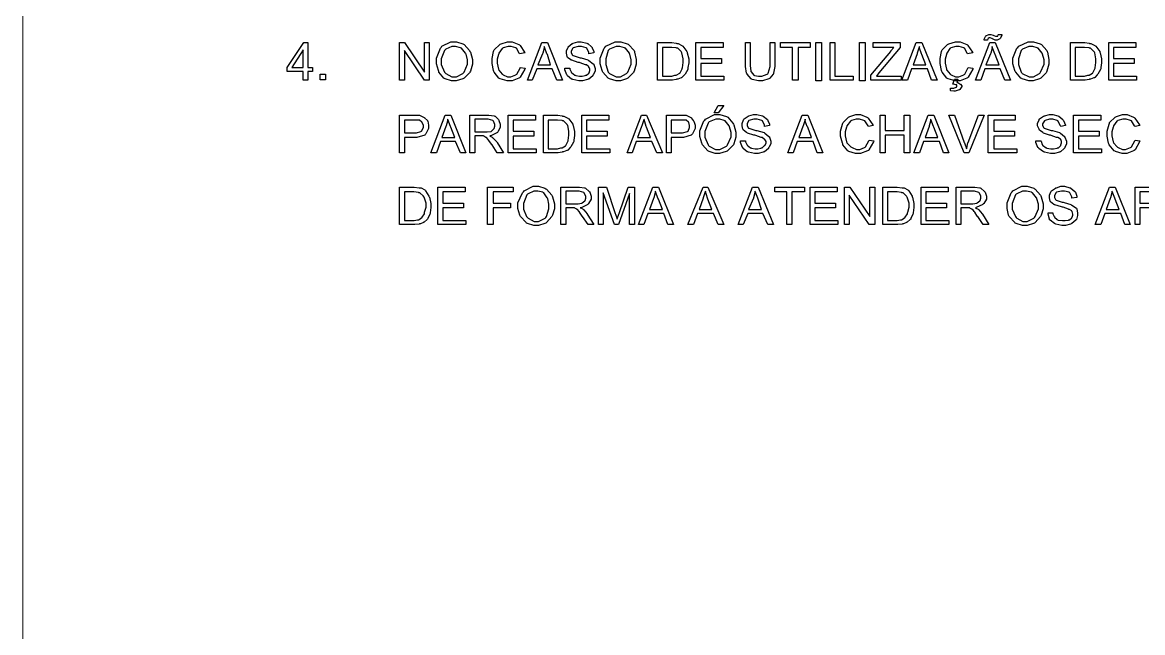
# Model space of a CAD drawing. Extents: x 0 to 210, y 0 to 297.
# Drawn here: x 0 to 59.5, y 64.2 to 96.6 of the extents above; entities that cross this region are included whole.
import ezdxf

# ---------------------------------------------------------------- set-up
doc = ezdxf.new("R2010")
doc.units = 0
doc.header["$MEASUREMENT"] = 0
doc.layers.add('C00-00-00-BLACK', color=7, linetype='Continuous')

msp = doc.modelspace()

# ---------------------------------------------------------------- linework, layer by layer
at = {"layer": 'C00-00-00-BLACK', "const_width": 0.0423}
msp.add_lwpolyline([(0.0427, -0.3886), (210.36, -0.3886), (210.36, 296.883), (0.0427, 296.883), (0.0427, -0.3886)], close=True, dxfattribs=at)
at = {"layer": 'C00-00-00-BLACK'}
for points in [[(51.1044, 95.6649), (51.1044, 95.7185), (51.1803, 95.8674), (51.1912, 95.8769), (51.2011, 95.8991), (51.3524, 95.9612), (51.4036, 95.9612), (51.4558, 95.9612), (51.5923, 95.9309), (51.6146, 95.9196), (51.6241, 95.91), (51.7123, 95.8769), (51.7426, 95.8769), (51.7631, 95.8769), (51.81, 95.8769), (51.8266, 95.8769), (51.8266, 95.8769), (51.8583, 95.9513), (51.8693, 95.9612), (52.039, 95.9612), (52.039, 95.9086), (51.9631, 95.7612), (51.9536, 95.7502), (51.9423, 95.7407), (51.7924, 95.6649), (51.7426, 95.6649), (51.689, 95.6649), (51.5511, 95.7407), (51.5303, 95.7502), (51.5193, 95.7612), (51.4325, 95.7929), (51.4036, 95.7929), (51.3814, 95.7929), (51.3278, 95.7612), (51.3182, 95.7502), (51.3182, 95.7502), (51.277, 95.6867), (51.277, 95.6649), (51.1044, 95.6649)], [(14.9283, 93.5468), (14.9283, 94.011), (14.0808, 94.011), (14.0808, 94.2234), (14.9696, 95.5379), (15.1846, 95.5379), (15.1846, 94.2234), (15.4382, 94.2234), (15.4382, 94.011), (15.1846, 94.011), (15.1846, 93.5468), (14.9283, 93.5468)], [(20.0601, 93.5468), (20.0601, 95.5379), (20.3178, 95.5379), (21.3761, 93.9698), (21.3761, 95.5379), (21.6297, 95.5379), (21.6297, 93.5468), (21.3761, 93.5468), (20.3178, 95.1149), (20.3178, 93.5468), (20.0601, 93.5468)], [(22.01, 94.5197), (22.01, 94.7113), (22.2222, 95.2419), (22.265, 95.2846), (22.3077, 95.3382), (22.7845, 95.5809), (22.9443, 95.5809), (23.0711, 95.5809), (23.4211, 95.4761), (23.4528, 95.4539), (23.4942, 95.4334), (23.7725, 95.1135), (23.7946, 95.0694), (23.8153, 95.0281), (23.9214, 94.6478), (23.9214, 94.5197), (23.9214, 94.3832), (23.8153, 94.0125), (23.7946, 93.9698), (23.7725, 93.938), (23.4845, 93.653), (23.4528, 93.6308), (23.4101, 93.6103), (23.0601, 93.5041), (22.9443, 93.5041), (22.8176, 93.5041), (22.4786, 93.6103), (22.4372, 93.6308), (22.4041, 93.653), (22.1478, 93.9698), (22.1382, 94.011), (22.1161, 94.0537), (22.01, 94.404), (22.01, 94.5197)], [(22.265, 94.5197), (22.265, 94.3723), (22.4469, 93.9698), (22.4786, 93.9271), (22.5103, 93.8953), (22.8355, 93.7147), (22.9443, 93.7147), (23.0711, 93.7147), (23.4211, 93.8953), (23.4528, 93.9271), (23.4845, 93.9698), (23.6637, 94.3832), (23.6637, 94.5197), (23.6637, 94.6256), (23.5893, 94.9219), (23.5796, 94.9427), (23.5575, 94.9745), (23.3467, 95.232), (23.3261, 95.2419), (23.2944, 95.2638), (23.0312, 95.3273), (22.9443, 95.3273), (22.8272, 95.3273), (22.5103, 95.1879), (22.4786, 95.1548), (22.4469, 95.1234), (22.265, 94.6711), (22.265, 94.5197)], [(26.4638, 94.2234), (26.7202, 94.1807), (26.7091, 94.1282), (26.4625, 93.7052), (26.4211, 93.6734), (26.3894, 93.6417), (26.0312, 93.5041), (25.9126, 93.5041), (25.7748, 93.5041), (25.4041, 93.6103), (25.3628, 93.6308), (25.3311, 93.653), (25.0844, 93.9698), (25.0638, 94.011), (25.0417, 94.0537), (24.9797, 94.4354), (24.9797, 94.5624), (24.9797, 94.7), (25.0527, 95.0708), (25.0638, 95.1121), (25.0844, 95.1452), (25.3738, 95.4334), (25.4055, 95.4539), (25.4468, 95.4761), (25.7955, 95.5809), (25.9126, 95.5809), (26.0394, 95.5809), (26.3894, 95.443), (26.4211, 95.4112), (26.4528, 95.3904), (26.6981, 95.0281), (26.7202, 94.9854), (26.4211, 94.9427), (26.4101, 94.9745), (26.2723, 95.232), (26.2516, 95.2419), (26.2296, 95.2638), (25.9912, 95.3273), (25.9126, 95.3273), (25.8175, 95.3273), (25.553, 95.2638), (25.5323, 95.2419), (25.5006, 95.2211), (25.3297, 94.9745), (25.3201, 94.9427), (25.3091, 94.911), (25.236, 94.6506), (25.236, 94.5624), (25.236, 94.4467), (25.3091, 94.1282), (25.3201, 94.0964), (25.3297, 94.065), (25.5102, 93.8541), (25.5323, 93.8431), (25.564, 93.8223), (25.7941, 93.7147), (25.8713, 93.7147), (25.9664, 93.7147), (26.2296, 93.8223), (26.2516, 93.8431), (26.2833, 93.865), (26.4528, 94.1821), (26.4638, 94.2234)], [(26.847, 93.5468), (27.609, 95.5379), (27.9053, 95.5379), (28.7128, 93.5468), (28.4165, 93.5468), (28.1616, 94.1395), (27.3554, 94.1395), (27.1019, 93.5468), (26.847, 93.5468)], [(27.3982, 94.3501), (28.0775, 94.3501), (27.9053, 94.9015), (27.8832, 94.9441), (27.7454, 95.2955), (27.7358, 95.3273), (27.7358, 95.232), (27.6614, 94.9745), (27.6517, 94.9427), (27.3982, 94.3501)], [(28.8396, 94.1807), (29.0932, 94.1807), (29.0932, 94.1282), (29.1676, 93.9807), (29.1786, 93.9698), (29.1882, 93.9493), (29.3577, 93.8114), (29.3894, 93.8004), (29.4101, 93.7906), (29.6182, 93.7577), (29.6885, 93.7577), (29.7518, 93.7577), (29.9213, 93.7906), (29.9434, 93.8004), (29.9847, 93.8004), (30.1019, 93.9063), (30.1129, 93.9271), (30.1225, 93.938), (30.1542, 94.058), (30.1542, 94.0964), (30.1542, 94.1282), (30.1225, 94.2139), (30.1129, 94.2234), (30.1019, 94.2453), (29.982, 94.3501), (29.9434, 94.3501), (29.9324, 94.361), (29.6458, 94.4672), (29.6044, 94.4771), (29.5506, 94.488), (29.1992, 94.5956), (29.1786, 94.6051), (29.1565, 94.6161), (28.976, 94.7526), (28.9664, 94.773), (28.9553, 94.7953), (28.9236, 94.9702), (28.9236, 95.0281), (28.9236, 95.093), (28.987, 95.2638), (29.0091, 95.2846), (29.0187, 95.3163), (29.231, 95.4871), (29.2626, 95.4966), (29.2833, 95.5075), (29.5231, 95.5809), (29.6044, 95.5809), (29.7091, 95.5809), (29.9957, 95.5075), (30.0275, 95.4966), (30.0481, 95.4871), (30.2589, 95.3064), (30.281, 95.2846), (30.2907, 95.2638), (30.3664, 95.0556), (30.3664, 94.9854), (30.1129, 94.9427), (30.1129, 95.0186), (30.0054, 95.232), (29.9847, 95.2419), (29.9627, 95.2638), (29.7257, 95.3273), (29.6471, 95.3273), (29.5506, 95.3273), (29.2833, 95.2638), (29.2626, 95.2419), (29.2516, 95.232), (29.1786, 95.0793), (29.1786, 95.0281), (29.1786, 94.9868), (29.2406, 94.8697), (29.2626, 94.8588), (29.2723, 94.8489), (29.5934, 94.7431), (29.6471, 94.7318), (29.6995, 94.7222), (30.0591, 94.6161), (30.0702, 94.6051), (30.1019, 94.5843), (30.3444, 94.415), (30.3664, 94.3928), (30.3761, 94.3723), (30.4505, 94.1656), (30.4505, 94.0964), (30.4505, 94.0234), (30.3444, 93.8223), (30.3237, 93.8004), (30.3127, 93.7796), (30.1019, 93.599), (30.0702, 93.5881), (30.0385, 93.5785), (29.7753, 93.5041), (29.6885, 93.5041), (29.5713, 93.5041), (29.2516, 93.5785), (29.2199, 93.5881), (29.1882, 93.599), (28.976, 93.7796), (28.9664, 93.8004), (28.9443, 93.8318), (28.8396, 94.0939), (28.8396, 94.1807)], [(30.7055, 94.5197), (30.7055, 94.7113), (30.9177, 95.2419), (30.9618, 95.2846), (31.0141, 95.3382), (31.5143, 95.5809), (31.6811, 95.5809), (31.8079, 95.5809), (32.1469, 95.4761), (32.1896, 95.4539), (32.2213, 95.4334), (32.5079, 95.1135), (32.53, 95.0694), (32.5396, 95.0281), (32.6154, 94.6478), (32.6154, 94.5197), (32.6154, 94.3832), (32.5093, 94.0125), (32.4886, 93.9698), (32.4666, 93.938), (32.1882, 93.653), (32.1469, 93.6308), (32.1152, 93.6103), (31.7886, 93.5041), (31.6811, 93.5041), (31.5529, 93.5041), (31.2043, 93.6103), (31.1726, 93.6308), (31.1299, 93.653), (30.8529, 93.9698), (30.8322, 94.011), (30.8102, 94.0537), (30.7055, 94.404), (30.7055, 94.5197)], [(31.0045, 94.5197), (31.0045, 94.3723), (31.1409, 93.9698), (31.1726, 93.9271), (31.2043, 93.8953), (31.5612, 93.7147), (31.6811, 93.7147), (31.7968, 93.7147), (32.1152, 93.8953), (32.1469, 93.9271), (32.1786, 93.9698), (32.3591, 94.3832), (32.3591, 94.5197), (32.3591, 94.6256), (32.2833, 94.9219), (32.2737, 94.9427), (32.2626, 94.9745), (32.0518, 95.232), (32.0201, 95.2419), (31.998, 95.2638), (31.7596, 95.3273), (31.6811, 95.3273), (31.5529, 95.3273), (31.214, 95.1879), (31.1726, 95.1548), (31.1409, 95.1234), (31.0045, 94.6711), (31.0045, 94.5197)], [(33.7578, 93.5468), (33.7578, 95.5379), (34.4386, 95.5379), (34.5226, 95.5379), (34.7541, 95.5075), (34.7762, 95.4966), (34.8506, 95.4966), (35.0518, 95.3904), (35.0738, 95.3685), (35.1055, 95.3477), (35.3191, 95.0599), (35.33, 95.0281), (35.3399, 94.9964), (35.4143, 94.6711), (35.4143, 94.5624), (35.4143, 94.4577), (35.3716, 94.2192), (35.3716, 94.1395), (35.3603, 94.1077), (35.2213, 93.865), (35.2006, 93.8431), (35.1896, 93.8223), (35.0518, 93.6847), (35.0311, 93.6734), (35.0091, 93.6639), (34.8341, 93.5881), (34.7762, 93.5881), (34.7541, 93.5785), (34.5474, 93.5468), (34.4799, 93.5468), (33.7578, 93.5468)], [(34.0155, 93.7577), (34.4386, 93.7577), (34.5116, 93.7577), (34.6783, 93.8004), (34.7348, 93.8004), (34.7555, 93.8114), (34.9346, 93.9176), (34.9457, 93.9271), (34.9553, 93.938), (35.0628, 94.149), (35.0738, 94.1807), (35.0835, 94.2026), (35.1152, 94.4728), (35.1152, 94.5624), (35.1152, 94.6796), (35.0518, 94.9964), (35.0311, 95.0281), (35.0091, 95.0599), (34.8341, 95.2419), (34.7762, 95.2419), (34.7541, 95.2528), (34.5171, 95.2846), (34.4386, 95.2846), (34.0155, 95.2846), (34.0155, 93.7577)], [(35.796, 93.5468), (35.796, 95.5379), (37.2375, 95.5379), (37.2375, 95.2846), (36.0497, 95.2846), (36.0497, 94.6891), (37.1531, 94.6891), (37.1531, 94.4354), (36.0497, 94.4354), (36.0497, 93.7577), (37.2801, 93.7577), (37.2801, 93.5468), (35.796, 93.5468)], [(39.7397, 95.5379), (39.9948, 95.5379), (39.9948, 94.3956), (39.9948, 94.2689), (39.9189, 93.9161), (39.9094, 93.8844), (39.8985, 93.8636), (39.7192, 93.6417), (39.6984, 93.6308), (39.6656, 93.6103), (39.339, 93.5041), (39.2299, 93.5041), (39.1128, 93.5041), (38.7847, 93.5785), (38.7643, 93.5881), (38.7325, 93.6103), (38.5202, 93.8526), (38.5106, 93.8844), (38.4888, 93.9161), (38.4253, 94.2756), (38.4253, 94.3956), (38.4253, 95.5379), (38.6789, 95.5379), (38.6789, 94.3956), (38.6789, 94.3007), (38.7103, 94.0333), (38.7216, 94.011), (38.7311, 93.9906), (38.8691, 93.8114), (38.8909, 93.8004), (38.9117, 93.7906), (39.1185, 93.7577), (39.1873, 93.7577), (39.292, 93.7577), (39.5884, 93.8636), (39.6102, 93.8844), (39.6325, 93.9063), (39.7397, 94.2742), (39.7397, 94.3956), (39.7397, 95.5379)], [(40.9265, 93.5468), (40.9265, 95.2846), (40.2911, 95.2846), (40.2911, 95.5379), (41.8592, 95.5379), (41.8592, 95.2846), (41.2228, 95.2846), (41.2228, 93.5468), (40.9265, 93.5468)], [(42.164, 95.5463), (42.46, 95.5463), (42.46, 93.5136), (42.164, 93.5136), (42.164, 95.5463)], [(42.9204, 93.5468), (42.9204, 95.5379), (43.1754, 95.5379), (43.1754, 93.7577), (44.1508, 93.7577), (44.1508, 93.5468), (42.9204, 93.5468)], [(44.4927, 95.5463), (44.789, 95.5463), (44.789, 93.5136), (44.4927, 93.5136), (44.4927, 95.5463)], [(45.0825, 93.5468), (45.0825, 93.8004), (46.1437, 95.0694), (46.1532, 95.0916), (46.3021, 95.2747), (46.313, 95.2846), (45.2092, 95.2846), (45.2092, 95.5379), (46.6506, 95.5379), (46.6506, 95.2846), (45.5083, 93.9271), (45.3817, 93.7577), (46.6933, 93.7577), (46.6933, 93.5468), (45.0825, 93.5468)], [(46.736, 93.5468), (47.5008, 95.5379), (47.7972, 95.5379), (48.6033, 93.5468), (48.3044, 93.5468), (48.0935, 94.1395), (47.2461, 94.1395), (47.0323, 93.5468), (46.736, 93.5468)], [(47.3315, 94.3501), (48.0081, 94.3501), (47.7972, 94.9029), (47.7753, 94.9456), (47.6705, 95.232), (47.6705, 95.3273), (47.6596, 95.2955), (47.552, 94.9773), (47.5425, 94.9456), (47.3315, 94.3501)], [(50.2571, 94.2234), (50.5121, 94.1807), (50.5008, 94.1282), (50.2571, 93.7052), (50.2158, 93.6734), (50.184, 93.6417), (49.8256, 93.5041), (49.7071, 93.5041), (49.5681, 93.5041), (49.1959, 93.6103), (49.1546, 93.6308), (49.1229, 93.653), (48.8791, 93.9698), (48.8583, 94.011), (48.8364, 94.0537), (48.7729, 94.4354), (48.7729, 94.5624), (48.7729, 94.7), (48.8474, 95.0708), (48.8583, 95.1121), (48.8791, 95.1452), (49.1642, 95.4334), (49.1959, 95.4539), (49.2372, 95.4761), (49.5886, 95.5809), (49.7071, 95.5809), (49.8341, 95.5809), (50.184, 95.443), (50.2158, 95.4112), (50.2476, 95.3904), (50.4899, 95.0281), (50.5121, 94.9854), (50.2158, 94.9427), (50.2049, 94.9745), (50.0669, 95.232), (50.0461, 95.2419), (50.0242, 95.2638), (49.7858, 95.3273), (49.7071, 95.3273), (49.6108, 95.3273), (49.3448, 95.2638), (49.324, 95.2419), (49.2912, 95.2211), (49.1215, 94.9745), (49.112, 94.9427), (49.101, 94.911), (49.028, 94.6506), (49.028, 94.5624), (49.028, 94.4467), (49.101, 94.1282), (49.112, 94.0964), (49.1215, 94.065), (49.3021, 93.8541), (49.324, 93.8431), (49.3557, 93.8223), (49.5847, 93.7147), (49.6616, 93.7147), (49.7568, 93.7147), (50.0242, 93.8223), (50.0461, 93.8431), (50.0779, 93.865), (50.2461, 94.1821), (50.2571, 94.2234)], [(50.6388, 93.5468), (51.4036, 95.5379), (51.6999, 95.5379), (52.5032, 93.5468), (52.2069, 93.5468), (51.9536, 94.1395), (51.1485, 94.1395), (50.9351, 93.5468), (50.6388, 93.5468)], [(51.1912, 94.3501), (51.9105, 94.3501), (51.6999, 94.9015), (51.6777, 94.9441), (51.5401, 95.2955), (51.5303, 95.3273), (51.5303, 95.232), (51.4544, 94.9745), (51.4449, 94.9427), (51.1912, 94.3501)], [(52.6341, 94.5197), (52.6341, 94.7113), (52.8465, 95.2419), (52.8906, 95.2846), (52.9428, 95.3382), (53.443, 95.5809), (53.6099, 95.5809), (53.7365, 95.5809), (54.0755, 95.4761), (54.1182, 95.4539), (54.15, 95.4334), (54.4368, 95.1135), (54.4587, 95.0694), (54.4682, 95.0281), (54.544, 94.6478), (54.544, 94.5197), (54.544, 94.3832), (54.4382, 94.0125), (54.4174, 93.9698), (54.3952, 93.938), (54.1168, 93.653), (54.0755, 93.6308), (54.0438, 93.6103), (53.7175, 93.5041), (53.6099, 93.5041), (53.4818, 93.5041), (53.1329, 93.6103), (53.1012, 93.6308), (53.0585, 93.653), (52.7816, 93.9698), (52.7611, 94.011), (52.7389, 94.0537), (52.6341, 94.404), (52.6341, 94.5197)], [(52.9332, 94.5197), (52.9332, 94.3723), (53.0698, 93.9698), (53.1012, 93.9271), (53.1329, 93.8953), (53.4899, 93.7147), (53.6099, 93.7147), (53.7256, 93.7147), (54.0438, 93.8953), (54.0755, 93.9271), (54.1073, 93.9698), (54.2879, 94.3832), (54.2879, 94.5197), (54.2879, 94.6256), (54.2121, 94.9219), (54.2025, 94.9427), (54.1913, 94.9745), (53.9806, 95.232), (53.9489, 95.2419), (53.9267, 95.2638), (53.6885, 95.3273), (53.6099, 95.3273), (53.4818, 95.3273), (53.1428, 95.1879), (53.1012, 95.1548), (53.0698, 95.1234), (52.9332, 94.6711), (52.9332, 94.5197)], [(55.6867, 93.5468), (55.6867, 95.5379), (56.3672, 95.5379), (56.4515, 95.5379), (56.6829, 95.5075), (56.7048, 95.4966), (56.7778, 95.4966), (56.9793, 95.3904), (57.0011, 95.3685), (57.0329, 95.3477), (57.2477, 95.0599), (57.259, 95.0281), (57.2685, 94.9964), (57.343, 94.6711), (57.343, 94.5624), (57.343, 94.4577), (57.3003, 94.2192), (57.3003, 94.1395), (57.2893, 94.1077), (57.15, 93.865), (57.1292, 93.8431), (57.1183, 93.8223), (56.9807, 93.6847), (56.9599, 93.6734), (56.9376, 93.6639), (56.7626, 93.5881), (56.7048, 93.5881), (56.6829, 93.5785), (56.4762, 93.5468), (56.4085, 93.5468), (55.6867, 93.5468)], [(55.9428, 93.7577), (56.3672, 93.7577), (56.4402, 93.7577), (56.6071, 93.8004), (56.6635, 93.8004), (56.6843, 93.8114), (56.8635, 93.9176), (56.8745, 93.9271), (56.884, 93.938), (56.9902, 94.149), (57.0011, 94.1807), (57.0107, 94.2026), (57.0438, 94.4728), (57.0438, 94.5624), (57.0438, 94.6796), (56.9807, 94.9964), (56.9599, 95.0281), (56.9376, 95.0599), (56.7626, 95.2419), (56.7048, 95.2419), (56.6829, 95.2528), (56.4459, 95.2846), (56.3672, 95.2846), (55.9428, 95.2846), (55.9428, 93.7577)], [(57.7219, 93.5468), (57.7219, 95.5379), (59.1633, 95.5379), (59.1633, 95.2846), (57.9755, 95.2846), (57.9755, 94.6891), (59.0793, 94.6891), (59.0793, 94.4354), (57.9755, 94.4354), (57.9755, 93.7577), (59.206, 93.7577), (59.206, 93.5468), (57.7219, 93.5468)], [(14.9283, 94.2234), (14.9283, 95.1548), (14.3357, 94.2234), (14.9283, 94.2234)], [(15.8323, 93.8526), (16.1286, 93.8526), (16.1286, 93.5563), (15.8323, 93.5563), (15.8323, 93.8526)], [(49.451, 93.3344), (49.5349, 93.5881), (49.7071, 93.5881), (49.6616, 93.4187), (49.7046, 93.4187), (49.8228, 93.3457), (49.8341, 93.3344), (49.8436, 93.3249), (49.9195, 93.2381), (49.9195, 93.2078), (49.9195, 93.2078), (49.8119, 93.0465), (49.7914, 93.0356), (49.7801, 93.0257), (49.5653, 92.9513), (49.4937, 92.9513), (49.4937, 92.9513), (49.3339, 92.9831), (49.324, 92.9929), (49.324, 93.1196), (49.3557, 93.1196), (49.451, 93.1196), (49.451, 93.1196), (49.4923, 93.1196), (49.6203, 93.1651), (49.6203, 93.1651), (49.6302, 93.176), (49.6616, 93.2311), (49.6616, 93.249), (49.6616, 93.249), (49.6616, 93.2822), (49.6616, 93.2917), (49.6616, 93.2917), (49.6203, 93.2917), (49.6203, 93.2917), (49.6094, 93.3027), (49.4894, 93.3344), (49.451, 93.3344)], [(20.0601, 89.6881), (20.0601, 91.6809), (20.8221, 91.6809), (20.8966, 91.6809), (21.0647, 91.6809), (21.1212, 91.6809), (21.1419, 91.6711), (21.3541, 91.5652), (21.3761, 91.554), (21.3858, 91.5444), (21.5346, 91.4065), (21.5456, 91.3846), (21.5553, 91.3638), (21.587, 91.156), (21.587, 91.0855), (21.587, 90.9807), (21.4492, 90.6942), (21.4175, 90.6625), (21.3954, 90.6307), (20.9655, 90.4931), (20.8221, 90.4931), (20.315, 90.4931), (20.315, 89.6881), (20.0601, 89.6881)], [(21.7138, 89.6881), (22.4786, 91.6809), (22.7748, 91.6809), (23.5796, 89.6881), (23.2833, 89.6881), (23.0298, 90.2808), (22.2222, 90.2808), (22.01, 89.6881), (21.7138, 89.6881)], [(23.7946, 89.6881), (23.7946, 91.6809), (24.6862, 91.6809), (24.7909, 91.6809), (25.0872, 91.6492), (25.1092, 91.6383), (25.1299, 91.6284), (25.3091, 91.4495), (25.3201, 91.4273), (25.3297, 91.4065), (25.4055, 91.2001), (25.4055, 91.131), (25.4055, 91.047), (25.2994, 90.8142), (25.2788, 90.7919), (25.2567, 90.7602), (24.8956, 90.5909), (24.8543, 90.5799), (24.864, 90.5701), (24.9825, 90.515), (24.9825, 90.4956), (25.0031, 90.4752), (25.214, 90.2614), (25.236, 90.2395), (25.575, 89.6881), (25.236, 89.6881), (24.9825, 90.1114), (24.9604, 90.1333), (24.7799, 90.3594), (24.7702, 90.369), (24.7592, 90.3912), (24.6724, 90.4956), (24.6435, 90.4956), (24.6324, 90.5069), (24.5263, 90.5701), (24.5167, 90.5799), (24.4836, 90.5799), (24.4106, 90.5799), (24.3871, 90.5799), (24.0482, 90.5799), (24.0482, 89.6881), (23.7946, 89.6881)], [(25.8286, 89.6881), (25.8286, 91.6809), (27.27, 91.6809), (27.27, 91.4273), (26.0821, 91.4273), (26.0821, 90.8322), (27.1859, 90.8322), (27.1859, 90.5771), (26.0821, 90.5771), (26.0821, 89.9005), (27.3127, 89.9005), (27.3127, 89.6881), (25.8286, 89.6881)], [(27.6944, 89.6881), (27.6944, 91.6809), (28.3738, 91.6809), (28.4579, 91.6809), (28.6907, 91.6492), (28.7128, 91.6383), (28.7859, 91.6383), (28.987, 91.5335), (29.0091, 91.5113), (29.0408, 91.4908), (29.2516, 91.204), (29.2626, 91.1722), (29.2723, 91.1408), (29.3481, 90.8142), (29.3481, 90.7038), (29.3481, 90.599), (29.3054, 90.3609), (29.3054, 90.2808), (29.2943, 90.249), (29.1565, 90.0067), (29.1358, 89.9844), (29.1248, 89.964), (28.987, 89.826), (28.9664, 89.8151), (28.9443, 89.8052), (28.7707, 89.7308), (28.7128, 89.7308), (28.6907, 89.7213), (28.4841, 89.6881), (28.4165, 89.6881), (27.6944, 89.6881)], [(29.7312, 89.6881), (29.7312, 91.6809), (31.1726, 91.6809), (31.1726, 91.4273), (29.9847, 91.4273), (29.9847, 90.8322), (31.0885, 90.8322), (31.0885, 90.5771), (29.9847, 90.5771), (29.9847, 89.9005), (31.2153, 89.9005), (31.2153, 89.6881), (29.7312, 89.6881)], [(32.1469, 89.6881), (32.9117, 91.6809), (33.1652, 91.6809), (34.0155, 89.6881), (33.7165, 89.6881), (33.4615, 90.2808), (32.6154, 90.2808), (32.4032, 89.6881), (32.1469, 89.6881)], [(34.2263, 89.6881), (34.2263, 91.6809), (34.9884, 91.6809), (35.0628, 91.6809), (35.2309, 91.6809), (35.2873, 91.6809), (35.3081, 91.6711), (35.5191, 91.5652), (35.541, 91.554), (35.5505, 91.5444), (35.6581, 91.4065), (35.669, 91.3846), (35.6789, 91.3638), (35.7533, 91.156), (35.7533, 91.0855), (35.7533, 90.9807), (35.6154, 90.6942), (35.5836, 90.6625), (35.5519, 90.6307), (35.1289, 90.4931), (34.9884, 90.4931), (34.4799, 90.4931), (34.4799, 89.6881), (34.2263, 89.6881)], [(36.0066, 90.6625), (36.0066, 90.854), (36.219, 91.386), (36.2617, 91.4273), (36.3029, 91.4809), (36.7813, 91.7236), (36.9411, 91.7236), (37.0678, 91.7236), (37.4177, 91.6174), (37.4495, 91.5956), (37.4908, 91.5748), (37.7652, 91.258), (37.7871, 91.2153), (37.8079, 91.1722), (37.9155, 90.7905), (37.9155, 90.6625), (37.9155, 90.5245), (37.8079, 90.1541), (37.7871, 90.1114), (37.7652, 90.0797), (37.4812, 89.7957), (37.4495, 89.7738), (37.4068, 89.753), (37.0568, 89.6454), (36.9411, 89.6454), (36.824, 89.6454), (36.5044, 89.753), (36.4726, 89.7738), (36.4299, 89.7957), (36.1431, 90.1129), (36.1336, 90.1541), (36.1114, 90.1968), (36.0066, 90.5468), (36.0066, 90.6625)], [(36.7714, 91.8076), (36.9838, 92.1893), (37.2801, 92.1893), (36.9838, 91.8076), (36.7714, 91.8076)], [(38.1716, 90.3235), (38.4253, 90.3235), (38.4253, 90.2712), (38.4997, 90.1224), (38.5106, 90.1114), (38.5202, 90.0906), (38.6898, 89.9527), (38.7216, 89.9418), (38.7421, 89.9322), (38.9488, 89.9005), (39.0179, 89.9005), (39.0811, 89.9005), (39.2508, 89.9322), (39.2726, 89.9418), (39.3139, 89.9418), (39.43, 90.0493), (39.4409, 90.0698), (39.4504, 90.0811), (39.5263, 90.201), (39.5263, 90.2395), (39.5263, 90.2822), (39.4504, 90.387), (39.4409, 90.4074), (39.43, 90.4187), (39.3114, 90.4931), (39.2726, 90.4931), (39.2617, 90.5041), (38.9749, 90.6103), (38.9336, 90.6198), (38.88, 90.6307), (38.5314, 90.7369), (38.5106, 90.7464), (38.4888, 90.7577), (38.3191, 90.8953), (38.2986, 90.9161), (38.2873, 90.938), (38.2556, 91.1144), (38.2556, 91.1722), (38.2556, 91.2467), (38.3191, 91.4368), (38.3413, 91.4686), (38.3508, 91.4908), (38.5632, 91.6284), (38.5946, 91.6383), (38.6154, 91.6492), (38.8539, 91.7236), (38.9336, 91.7236), (39.0384, 91.7236), (39.3252, 91.6492), (39.3569, 91.6383), (39.3774, 91.6284), (39.5912, 91.4495), (39.6131, 91.4273), (39.6226, 91.4065), (39.6984, 91.1987), (39.6984, 91.1281), (39.4409, 91.0855), (39.4409, 91.1613), (39.3347, 91.3751), (39.3139, 91.3846), (39.292, 91.4065), (39.055, 91.4686), (38.9763, 91.4686), (38.88, 91.4686), (38.6154, 91.4065), (38.5946, 91.3846), (38.5837, 91.3751), (38.5106, 91.2234), (38.5106, 91.1722), (38.5106, 91.1296), (38.5727, 91.011), (38.5946, 91.0001), (38.6045, 90.9906), (38.9227, 90.8844), (38.9763, 90.8734), (39.0289, 90.8636), (39.4187, 90.7577), (39.4409, 90.7464), (39.4614, 90.726), (39.6766, 90.5577), (39.6984, 90.5358), (39.7083, 90.515), (39.7827, 90.3083), (39.7827, 90.2395), (39.7827, 90.1651), (39.6766, 89.964), (39.6558, 89.9418), (39.6448, 89.9213), (39.431, 89.7421), (39.3996, 89.7308), (39.3774, 89.7213), (39.1072, 89.6454), (39.0179, 89.6454), (38.9008, 89.6454), (38.5837, 89.7213), (38.5519, 89.7308), (38.5202, 89.7421), (38.3081, 89.9213), (38.2986, 89.9418), (38.2764, 89.9749), (38.1716, 90.2367), (38.1716, 90.3235)], [(40.6714, 89.6881), (41.4362, 91.6809), (41.7326, 91.6809), (42.5401, 89.6881), (42.2409, 89.6881), (42.0289, 90.2808), (41.1826, 90.2808), (40.9677, 89.6881), (40.6714, 89.6881)], [(44.9972, 90.3661), (45.2519, 90.3235), (45.23, 90.2712), (44.9873, 89.8469), (44.9559, 89.8151), (44.9132, 89.7834), (44.5311, 89.6454), (44.4045, 89.6454), (44.2764, 89.6454), (43.9265, 89.753), (43.8947, 89.7738), (43.863, 89.7957), (43.6079, 90.1129), (43.5984, 90.1541), (43.5762, 90.1968), (43.4717, 90.5771), (43.4717, 90.7038), (43.4717, 90.8431), (43.5762, 91.2153), (43.5984, 91.258), (43.6192, 91.2894), (43.8961, 91.5748), (43.9388, 91.5956), (43.9706, 91.6174), (44.2958, 91.7236), (44.4045, 91.7236), (44.5311, 91.7236), (44.8814, 91.5857), (44.9132, 91.554), (44.9446, 91.5335), (45.1982, 91.1712), (45.2092, 91.1281), (44.9559, 91.0855), (44.9446, 91.1186), (44.7643, 91.3751), (44.7435, 91.3846), (44.7216, 91.4065), (44.4832, 91.4686), (44.4045, 91.4686), (44.3096, 91.4686), (44.0559, 91.4065), (44.0242, 91.3846), (44.002, 91.3638), (43.8189, 91.1186), (43.8094, 91.0855), (43.7981, 91.0537), (43.725, 90.7919), (43.725, 90.7038), (43.725, 90.588), (43.7981, 90.2712), (43.8094, 90.2395), (43.8189, 90.2077), (44.0337, 89.9954), (44.0669, 89.9844), (44.0877, 89.964), (44.3248, 89.8578), (44.4045, 89.8578), (44.4997, 89.8578), (44.7544, 89.964), (44.7862, 89.9844), (44.807, 90.0067), (44.9862, 90.3249), (44.9972, 90.3661)], [(45.5923, 89.6881), (45.5923, 91.6809), (45.8502, 91.6809), (45.8502, 90.8734), (46.8658, 90.8734), (46.8658, 91.6809), (47.1646, 91.6809), (47.1646, 89.6881), (46.8658, 89.6881), (46.8658, 90.6198), (45.8502, 90.6198), (45.8502, 89.6881), (45.5923, 89.6881)], [(47.3742, 89.6881), (48.1362, 91.6809), (48.4353, 91.6809), (49.2386, 89.6881), (48.9423, 89.6881), (48.7317, 90.2808), (47.8815, 90.2808), (47.6705, 89.6881), (47.3742, 89.6881)], [(50.0461, 89.6881), (49.2386, 91.6809), (49.5349, 91.6809), (50.0461, 90.2395), (50.056, 90.2077), (50.1618, 89.9223), (50.1731, 89.9005), (50.1826, 89.9322), (50.2461, 90.2077), (50.2571, 90.2395), (50.8081, 91.6809), (51.1044, 91.6809), (50.2998, 89.6881), (50.0461, 89.6881)], [(51.3182, 89.6881), (51.3182, 91.6809), (52.7611, 91.6809), (52.7611, 91.4273), (51.6146, 91.4273), (51.6146, 90.8322), (52.7184, 90.8322), (52.7184, 90.5771), (51.6146, 90.5771), (51.6146, 89.9005), (52.8451, 89.9005), (52.8451, 89.6881), (51.3182, 89.6881)], [(53.8607, 90.3235), (54.1182, 90.3235), (54.1281, 90.303), (54.1913, 90.1224), (54.2025, 90.1114), (54.2121, 90.0906), (54.3927, 89.9527), (54.4146, 89.9418), (54.4354, 89.9322), (54.6421, 89.9005), (54.7109, 89.9005), (54.7839, 89.9005), (54.985, 89.9322), (55.0072, 89.9418), (55.0485, 89.9418), (55.1656, 90.0493), (55.1766, 90.0698), (55.1766, 90.1129), (55.2178, 90.2077), (55.2178, 90.2395), (55.2178, 90.2822), (55.1864, 90.387), (55.1766, 90.4074), (55.1656, 90.4187), (55.0139, 90.4931), (54.9645, 90.4931), (54.9533, 90.5041), (54.6668, 90.6103), (54.6255, 90.6198), (54.5828, 90.6307), (54.2657, 90.7369), (54.2452, 90.7464), (54.223, 90.7577), (54.0424, 90.8953), (54.0329, 90.9161), (54.0219, 90.938), (53.9461, 91.1144), (53.9461, 91.1722), (53.9461, 91.2467), (54.0219, 91.4368), (54.0329, 91.4686), (54.0537, 91.4908), (54.2657, 91.6284), (54.2879, 91.6383), (54.3197, 91.6492), (54.58, 91.7236), (54.6682, 91.7236), (54.7631, 91.7236), (55.0168, 91.6492), (55.0499, 91.6383), (55.0817, 91.6284), (55.2923, 91.4495), (55.3036, 91.4273), (55.324, 91.4065), (55.4207, 91.1504), (55.433, 91.1281), (55.1766, 91.0855), (55.1656, 91.1186), (55.0277, 91.3751), (55.0072, 91.3846), (54.985, 91.4065), (54.7469, 91.4686), (54.6682, 91.4686), (54.5828, 91.4686), (54.35, 91.4065), (54.3292, 91.3846), (54.307, 91.3751), (54.2025, 91.2234), (54.2025, 91.1722), (54.2025, 91.1296), (54.2766, 91.011), (54.2879, 91.0001), (54.2974, 90.9906), (54.6146, 90.8844), (54.6682, 90.8734), (54.7317, 90.8636), (55.112, 90.7577), (55.1339, 90.7464), (55.1656, 90.726), (55.3766, 90.5577), (55.3875, 90.5358), (55.3985, 90.515), (55.4757, 90.3083), (55.4757, 90.2395), (55.4757, 90.1651), (55.3985, 89.964), (55.3875, 89.9418), (55.3653, 89.9213), (55.1547, 89.7421), (55.1339, 89.7308), (55.1021, 89.7213), (54.839, 89.6454), (54.7522, 89.6454), (54.635, 89.6454), (54.3197, 89.7213), (54.2879, 89.7308), (54.2548, 89.7421), (54.0096, 89.9213), (53.9888, 89.9418), (53.9669, 89.9749), (53.8607, 90.2367), (53.8607, 90.3235)], [(55.856, 89.6881), (55.856, 91.6809), (57.2989, 91.6809), (57.2989, 91.4273), (56.1097, 91.4273), (56.1097, 90.8322), (57.2135, 90.8322), (57.2135, 90.5771), (56.1097, 90.5771), (56.1097, 89.9005), (57.3401, 89.9005), (57.3401, 89.6881), (55.856, 89.6881)], [(59.1206, 90.3661), (59.3757, 90.3235), (59.3644, 90.2712), (59.1206, 89.8469), (59.0793, 89.8151), (59.0476, 89.7834), (58.6892, 89.6454), (58.5706, 89.6454), (58.4426, 89.6454), (58.0912, 89.753), (58.0595, 89.7738), (58.0168, 89.7957), (57.7427, 90.1129), (57.7219, 90.1541), (57.7109, 90.1968), (57.6365, 90.5771), (57.6365, 90.7038), (57.6365, 90.8431), (57.7413, 91.2153), (57.7631, 91.258), (57.773, 91.2894), (58.0595, 91.5748), (58.1021, 91.5956), (58.1339, 91.6174), (58.4606, 91.7236), (58.5706, 91.7236), (58.6976, 91.7236), (59.0476, 91.5857), (59.0793, 91.554), (59.1111, 91.5335), (59.3535, 91.1712), (59.3757, 91.1281), (59.1206, 91.0855), (59.0984, 91.1186), (58.9305, 91.3751), (58.9097, 91.3846), (58.8878, 91.4065), (58.6493, 91.4686), (58.5706, 91.4686), (58.4743, 91.4686), (58.2083, 91.4065), (58.1875, 91.3846), (58.1547, 91.3638), (57.985, 91.1186), (57.9755, 91.0855), (57.9646, 91.0537), (57.8915, 90.7919), (57.8915, 90.7038), (57.8915, 90.588), (57.9646, 90.2712), (57.9755, 90.2395), (57.985, 90.2077), (58.1656, 89.9954), (58.1875, 89.9844), (58.2193, 89.964), (58.451, 89.8578), (58.528, 89.8578), (58.6232, 89.8578), (58.8878, 89.964), (58.9097, 89.9844), (58.9414, 90.0067), (59.1097, 90.3249), (59.1206, 90.3661)], [(20.315, 90.7464), (20.8649, 90.7464), (20.9503, 90.7464), (21.1846, 90.8114), (21.2066, 90.8322), (21.2273, 90.8431), (21.3334, 91.0248), (21.3334, 91.0855), (21.3334, 91.1394), (21.259, 91.2894), (21.2494, 91.2992), (21.2383, 91.3211), (21.1184, 91.4273), (21.0798, 91.4273), (21.0151, 91.4273), (20.8704, 91.4273), (20.8221, 91.4273), (20.315, 91.4273), (20.315, 90.7464)], [(22.3077, 90.4931), (22.9871, 90.4931), (22.7748, 91.0428), (22.7528, 91.0869), (22.615, 91.4481), (22.6053, 91.4686), (22.6053, 91.3737), (22.5309, 91.1186), (22.5213, 91.0855), (22.3077, 90.4931)], [(24.0482, 90.7919), (24.6435, 90.7919), (24.7165, 90.7919), (24.9177, 90.8251), (24.9397, 90.8346), (24.9494, 90.8459), (25.0555, 90.9518), (25.0665, 90.9616), (25.0762, 90.9726), (25.1092, 91.0925), (25.1092, 91.131), (25.1092, 91.1945), (25.0445, 91.3638), (25.0238, 91.3846), (25.0017, 91.3956), (24.7647, 91.4686), (24.6862, 91.4686), (24.0482, 91.4686), (24.0482, 90.7919)], [(27.948, 89.9005), (28.3738, 89.9005), (28.4468, 89.9005), (28.6136, 89.9418), (28.6701, 89.9418), (28.6907, 89.9527), (28.8713, 90.0603), (28.8823, 90.0698), (28.8919, 90.0811), (28.9981, 90.2917), (29.0091, 90.3235), (29.0187, 90.3457), (29.0518, 90.6142), (29.0518, 90.7038), (29.0518, 90.8209), (28.987, 91.1518), (28.9664, 91.1722), (28.9443, 91.204), (28.7707, 91.3846), (28.7128, 91.3846), (28.6907, 91.3956), (28.4523, 91.4273), (28.3738, 91.4273), (27.948, 91.4273), (27.948, 89.9005)], [(32.6995, 90.4931), (33.3775, 90.4931), (33.1652, 91.0428), (33.1542, 91.0869), (33.0481, 91.4481), (33.0384, 91.4686), (33.0274, 91.4368), (32.9213, 91.1186), (32.9117, 91.0855), (32.6995, 90.4931)], [(34.4799, 90.7464), (34.9884, 90.7464), (35.0835, 90.7464), (35.3494, 90.8114), (35.3716, 90.8322), (35.3921, 90.8431), (35.457, 91.0248), (35.457, 91.0855), (35.457, 91.1394), (35.4238, 91.2894), (35.4143, 91.2992), (35.403, 91.3211), (35.282, 91.4273), (35.2419, 91.4273), (35.1786, 91.4273), (35.0352, 91.4273), (34.9884, 91.4273), (34.4799, 91.4273), (34.4799, 90.7464)], [(36.2617, 90.6625), (36.2617, 90.515), (36.4409, 90.1129), (36.4726, 90.0698), (36.5044, 90.0384), (36.8307, 89.8578), (36.9411, 89.8578), (37.0678, 89.8578), (37.4177, 90.0384), (37.4495, 90.0698), (37.4812, 90.1129), (37.6604, 90.526), (37.6604, 90.6625), (37.6604, 90.7687), (37.586, 91.065), (37.5765, 91.0855), (37.5543, 91.1186), (37.3433, 91.3751), (37.3228, 91.3846), (37.2897, 91.4065), (37.0597, 91.4686), (36.9838, 91.4686), (36.8558, 91.4686), (36.5044, 91.3324), (36.4726, 91.2992), (36.4409, 91.2675), (36.2617, 90.8142), (36.2617, 90.6625)], [(41.2669, 90.4931), (41.9446, 90.4931), (41.7326, 91.0428), (41.7103, 91.0869), (41.6059, 91.3737), (41.6059, 91.4686), (41.5946, 91.4368), (41.4884, 91.1186), (41.4789, 91.0855), (41.2669, 90.4931)], [(47.9668, 90.4931), (48.6463, 90.4931), (48.4353, 91.0428), (48.4131, 91.0869), (48.2755, 91.4481), (48.2656, 91.4686), (48.2656, 91.3737), (48.1873, 91.1186), (48.1774, 91.0855), (47.9668, 90.4931)], [(20.0601, 85.8739), (20.0601, 87.8649), (20.7381, 87.8649), (20.8332, 87.8649), (21.0991, 87.8346), (21.1212, 87.8237), (21.1942, 87.8237), (21.3954, 87.7175), (21.4175, 87.6956), (21.4381, 87.6748), (21.6187, 87.3898), (21.6297, 87.358), (21.6393, 87.3263), (21.7138, 86.9996), (21.7138, 86.8895), (21.7138, 86.7847), (21.682, 86.4979), (21.6724, 86.4665), (21.6614, 86.4348), (21.5553, 86.1921), (21.5456, 86.1702), (21.5236, 86.1494), (21.3541, 86.0118), (21.3334, 86.0005), (21.3224, 85.991), (21.1708, 85.9151), (21.1212, 85.9151), (21.0991, 85.9056), (20.8594, 85.8739), (20.7808, 85.8739), (20.0601, 85.8739)], [(20.315, 86.0848), (20.7381, 86.0848), (20.8235, 86.0848), (21.0151, 86.1275), (21.0798, 86.1275), (21.0895, 86.1385), (21.2383, 86.2446), (21.2494, 86.2542), (21.259, 86.2651), (21.3761, 86.4471), (21.3761, 86.5078), (21.3858, 86.5297), (21.4602, 86.7999), (21.4602, 86.8895), (21.4602, 87.0066), (21.3541, 87.3372), (21.3334, 87.358), (21.3224, 87.3898), (21.1405, 87.569), (21.0798, 87.569), (21.0688, 87.5799), (20.8208, 87.6117), (20.7381, 87.6117), (20.315, 87.6117), (20.315, 86.0848)], [(22.0955, 85.8739), (22.0955, 87.8649), (23.5369, 87.8649), (23.5369, 87.6117), (22.349, 87.6117), (22.349, 87.0162), (23.4528, 87.0162), (23.4528, 86.7625), (22.349, 86.7625), (22.349, 86.0848), (23.5796, 86.0848), (23.5796, 85.8739), (22.0955, 85.8739)], [(24.7247, 85.8739), (24.7247, 87.8649), (26.0821, 87.8649), (26.0821, 87.6117), (25.021, 87.6117), (25.021, 87.0162), (25.9553, 87.0162), (25.9553, 86.7625), (25.021, 86.7625), (25.021, 85.8739), (24.7247, 85.8739)], [(26.3371, 86.8468), (26.3371, 87.0384), (26.5906, 87.57), (26.6333, 87.6117), (26.6761, 87.6653), (27.1529, 87.908), (27.3127, 87.908), (27.4395, 87.908), (27.7785, 87.8032), (27.8212, 87.781), (27.8529, 87.7605), (28.1395, 87.442), (28.1616, 87.3993), (28.1823, 87.358), (28.2897, 86.9749), (28.2897, 86.8468), (28.2897, 86.7198), (28.1823, 86.3713), (28.1616, 86.3381), (28.1395, 86.2969), (27.8529, 85.9801), (27.8212, 85.9578), (27.7785, 85.9374), (27.4285, 85.8312), (27.3127, 85.8312), (27.1859, 85.8312), (26.847, 85.9374), (26.8056, 85.9578), (26.7725, 85.9801), (26.4845, 86.2969), (26.4638, 86.3381), (26.4418, 86.3808), (26.3371, 86.7311), (26.3371, 86.8468)], [(26.6333, 86.8468), (26.6333, 86.6994), (26.8042, 86.2969), (26.847, 86.2542), (26.8786, 86.2224), (27.2039, 86.0418), (27.3127, 86.0418), (27.4395, 86.0418), (27.7895, 86.2224), (27.8212, 86.2542), (27.8529, 86.2969), (27.9907, 86.7103), (27.9907, 86.8468), (27.9907, 86.9541), (27.926, 87.2518), (27.9053, 87.2726), (27.8942, 87.3044), (27.7151, 87.5591), (27.6944, 87.569), (27.6614, 87.5908), (27.3995, 87.6543), (27.3127, 87.6543), (27.1956, 87.6543), (26.8786, 87.5164), (26.847, 87.4847), (26.8152, 87.4529), (26.6333, 86.9982), (26.6333, 86.8468)], [(28.6274, 85.8739), (28.6274, 87.8649), (29.519, 87.8649), (29.614, 87.8649), (29.8786, 87.8346), (29.9007, 87.8237), (29.9324, 87.8141), (30.1322, 87.6335), (30.1542, 87.6117), (30.1639, 87.5908), (30.2397, 87.3841), (30.2397, 87.3153), (30.2397, 87.23), (30.0909, 86.9957), (30.0702, 86.9735), (30.0481, 86.9417), (29.6995, 86.7738), (29.6471, 86.7625), (29.6885, 86.7625), (29.8042, 86.6881), (29.8152, 86.6771), (29.8359, 86.6567), (30.0164, 86.4457), (30.0275, 86.4235), (30.3664, 85.8739), (30.0702, 85.8739), (29.7739, 86.2969), (29.7629, 86.3191), (29.614, 86.541), (29.6044, 86.5505), (29.5934, 86.5724), (29.5038, 86.6771), (29.4749, 86.6771), (29.4638, 86.6881), (29.3577, 86.753), (29.3481, 86.7625), (29.3481, 86.7625), (29.2199, 86.7625), (29.1786, 86.7625), (28.8823, 86.7625), (28.8823, 85.8739), (28.6274, 85.8739)], [(28.8823, 86.9735), (29.4749, 86.9735), (29.5383, 86.9735), (29.7202, 87.0066), (29.7312, 87.0162), (29.7518, 87.0271), (29.8897, 87.1361), (29.9007, 87.1456), (29.9103, 87.1569), (29.9434, 87.2765), (29.9434, 87.3153), (29.9434, 87.3788), (29.8676, 87.5482), (29.8579, 87.569), (29.8359, 87.5799), (29.5975, 87.6543), (29.519, 87.6543), (28.8823, 87.6543), (28.8823, 86.9735)], [(30.62, 85.8739), (30.62, 87.8649), (31.0458, 87.8649), (31.5116, 86.469), (31.5213, 86.4263), (31.597, 86.2348), (31.597, 86.1702), (31.6067, 86.1811), (31.7018, 86.4376), (31.7238, 86.469), (32.1896, 87.8649), (32.53, 87.8649), (32.53, 85.8739), (32.2737, 85.8739), (32.2737, 87.5273), (31.6811, 85.8739), (31.4689, 85.8739), (30.8736, 87.569), (30.8736, 85.8739), (30.62, 85.8739)], [(32.7422, 85.8739), (33.5043, 87.8649), (33.8033, 87.8649), (34.6081, 85.8739), (34.3118, 85.8739), (34.0996, 86.4665), (33.2507, 86.4665), (33.0384, 85.8739), (32.7422, 85.8739)], [(33.3347, 86.6771), (34.0155, 86.6771), (33.8033, 87.2285), (33.7812, 87.2712), (33.6434, 87.6335), (33.6338, 87.6543), (33.6338, 87.5591), (33.5566, 87.303), (33.547, 87.2698), (33.3347, 86.6771)], [(35.3716, 85.8739), (36.1763, 87.8649), (36.4299, 87.8649), (37.2801, 85.8739), (36.9838, 85.8739), (36.7288, 86.4665), (35.88, 86.4665), (35.669, 85.8739), (35.3716, 85.8739)], [(35.9653, 86.6771), (36.642, 86.6771), (36.4299, 87.23), (36.4187, 87.2726), (36.3128, 87.6335), (36.3029, 87.6543), (36.292, 87.6226), (36.1858, 87.3044), (36.1763, 87.2726), (35.9653, 86.6771)], [(38.0421, 85.8739), (38.807, 87.8649), (39.1033, 87.8649), (39.9094, 85.8739), (39.6131, 85.8739), (39.3569, 86.4665), (38.5519, 86.4665), (38.2986, 85.8739), (38.0421, 85.8739)], [(38.5946, 86.6771), (39.2726, 86.6771), (39.1033, 87.23), (39.0811, 87.2726), (38.9435, 87.6335), (38.9336, 87.6543), (38.9336, 87.5591), (38.8578, 87.3044), (38.8482, 87.2726), (38.5946, 86.6771)], [(40.6301, 85.8739), (40.6301, 87.6117), (39.9948, 87.6117), (39.9948, 87.8649), (41.5629, 87.8649), (41.5629, 87.6117), (40.8838, 87.6117), (40.8838, 85.8739), (40.6301, 85.8739)], [(41.8592, 85.8739), (41.8592, 87.8649), (43.3021, 87.8649), (43.3021, 87.6117), (42.1143, 87.6117), (42.1143, 87.0162), (43.2167, 87.0162), (43.2167, 86.7625), (42.1143, 86.7625), (42.1143, 86.0848), (43.3433, 86.0848), (43.3433, 85.8739), (41.8592, 85.8739)], [(43.6824, 85.8739), (43.6824, 87.8649), (43.9787, 87.8649), (45.0398, 86.2969), (45.0398, 87.8649), (45.2935, 87.8649), (45.2935, 85.8739), (44.9972, 85.8739), (43.9374, 87.442), (43.9374, 85.8739), (43.6824, 85.8739)], [(45.7207, 85.8739), (45.7207, 87.8649), (46.3973, 87.8649), (46.4922, 87.8649), (46.7568, 87.8346), (46.779, 87.8237), (46.8535, 87.8237), (47.056, 87.7175), (47.0778, 87.6956), (47.0987, 87.6748), (47.2779, 87.3898), (47.2888, 87.358), (47.2983, 87.3263), (47.3742, 86.9996), (47.3742, 86.8895), (47.3742, 86.7847), (47.341, 86.4979), (47.3315, 86.4665), (47.3206, 86.4348), (47.2144, 86.1921), (47.2048, 86.1702), (47.1826, 86.1494), (47.0133, 86.0118), (46.9925, 86.0005), (46.9815, 85.991), (46.8284, 85.9151), (46.779, 85.9151), (46.7459, 85.9056), (46.5155, 85.8739), (46.44, 85.8739), (45.7207, 85.8739)], [(45.974, 86.0848), (46.3973, 86.0848), (46.4813, 86.0848), (46.6714, 86.1275), (46.736, 86.1275), (46.7459, 86.1385), (46.8976, 86.2446), (46.9085, 86.2542), (46.918, 86.2651), (47.0352, 86.4471), (47.0352, 86.5078), (47.0447, 86.5297), (47.1191, 86.7999), (47.1191, 86.8895), (47.1191, 87.0066), (47.0133, 87.3372), (46.9925, 87.358), (46.9815, 87.3898), (46.7967, 87.569), (46.736, 87.569), (46.7251, 87.5799), (46.4785, 87.6117), (46.3973, 87.6117), (45.974, 87.6117), (45.974, 86.0848)], [(47.7545, 85.8739), (47.7545, 87.8649), (49.1959, 87.8649), (49.1959, 87.6117), (48.0081, 87.6117), (48.0081, 87.0162), (49.112, 87.0162), (49.112, 86.7625), (48.0081, 86.7625), (48.0081, 86.0848), (49.2386, 86.0848), (49.2386, 85.8739), (47.7545, 85.8739)], [(49.6203, 85.8739), (49.6203, 87.8649), (50.5121, 87.8649), (50.607, 87.8649), (50.8702, 87.8346), (50.8924, 87.8237), (50.9242, 87.8141), (51.1253, 87.6335), (51.1471, 87.6117), (51.157, 87.5908), (51.2314, 87.3841), (51.2314, 87.3153), (51.2314, 87.2314), (51.0826, 86.9982), (51.0618, 86.9763), (51.0399, 86.9446), (50.691, 86.7763), (50.6388, 86.7653), (50.6596, 86.7558), (50.7972, 86.6909), (50.8081, 86.68), (50.8289, 86.6592), (51.0081, 86.4457), (51.0191, 86.4235), (51.3581, 85.8739), (51.0618, 85.8739), (50.7654, 86.2969), (50.7436, 86.3191), (50.6056, 86.5434), (50.5961, 86.5533), (50.5852, 86.5752), (50.4984, 86.68), (50.4694, 86.68), (50.4582, 86.6909), (50.3509, 86.7558), (50.3396, 86.7653), (50.3396, 86.7653), (50.2116, 86.7653), (50.1703, 86.7653), (49.874, 86.7653), (49.874, 85.8739), (49.6203, 85.8739)], [(49.874, 86.9763), (50.4264, 86.9763), (50.4994, 86.9763), (50.7118, 87.0095), (50.7227, 87.019), (50.7436, 87.0299), (50.8811, 87.1361), (50.8924, 87.1456), (50.902, 87.1569), (50.9351, 87.2765), (50.9351, 87.3153), (50.9351, 87.3788), (50.8593, 87.5482), (50.8497, 87.569), (50.8275, 87.5799), (50.5905, 87.6543), (50.5121, 87.6543), (49.874, 87.6543), (49.874, 86.9763)], [(52.3353, 86.8468), (52.3353, 87.0384), (52.5473, 87.57), (52.5914, 87.6117), (52.6327, 87.6653), (53.1082, 87.908), (53.268, 87.908), (53.3947, 87.908), (53.745, 87.8032), (53.7767, 87.781), (53.818, 87.7605), (54.0964, 87.442), (54.1182, 87.3993), (54.139, 87.358), (54.2452, 86.9749), (54.2452, 86.8468), (54.2452, 86.7198), (54.139, 86.3713), (54.1182, 86.3381), (54.0964, 86.2969), (53.8081, 85.9801), (53.7767, 85.9578), (53.7337, 85.9374), (53.3837, 85.8312), (53.268, 85.8312), (53.1414, 85.8312), (52.8024, 85.9374), (52.7611, 85.9578), (52.7293, 85.9801), (52.4397, 86.2969), (52.4192, 86.3381), (52.4083, 86.3808), (52.3353, 86.7311), (52.3353, 86.8468)], [(52.5914, 86.8468), (52.5914, 86.6994), (52.7706, 86.2969), (52.8024, 86.2542), (52.8341, 86.2224), (53.1594, 86.0418), (53.268, 86.0418), (53.3947, 86.0418), (53.745, 86.2224), (53.7767, 86.2542), (53.8081, 86.2969), (53.9888, 86.7103), (53.9888, 86.8468), (53.9888, 86.9541), (53.9129, 87.2518), (53.9034, 87.2726), (53.8812, 87.3044), (53.6706, 87.5591), (53.6497, 87.569), (53.618, 87.5908), (53.3548, 87.6543), (53.268, 87.6543), (53.1509, 87.6543), (52.8341, 87.5164), (52.8024, 87.4847), (52.7706, 87.4529), (52.5914, 86.9982), (52.5914, 86.8468)], [(54.4985, 86.5078), (54.7522, 86.5078), (54.7522, 86.4553), (54.8266, 86.3078), (54.8375, 86.2969), (54.8474, 86.2764), (54.985, 86.1385), (55.0072, 86.1275), (55.039, 86.1176), (55.269, 86.0848), (55.3462, 86.0848), (55.4094, 86.0848), (55.5805, 86.1176), (55.6024, 86.1275), (55.6436, 86.1275), (55.7611, 86.2334), (55.772, 86.2542), (55.7816, 86.2651), (55.8133, 86.385), (55.8133, 86.4235), (55.8133, 86.4235), (55.7816, 86.5724), (55.772, 86.5932), (55.7611, 86.6041), (55.6412, 86.6771), (55.6024, 86.6771), (55.5914, 86.6881), (55.3036, 86.7943), (55.2609, 86.8041), (55.2069, 86.8151), (54.8584, 86.9227), (54.8375, 86.9322), (54.8157, 86.9431), (54.635, 87.0825), (54.6255, 87.103), (54.6146, 87.1252), (54.5842, 87.3002), (54.5842, 87.358), (54.5842, 87.4324), (54.646, 87.6226), (54.6682, 87.6543), (54.6777, 87.6762), (54.8901, 87.8141), (54.9219, 87.8237), (54.9423, 87.8346), (55.1808, 87.908), (55.2609, 87.908), (55.3667, 87.908), (55.6549, 87.8346), (55.6867, 87.8237), (55.7071, 87.8141), (55.9195, 87.6335), (55.9414, 87.6117), (55.9513, 87.5908), (56.0257, 87.3841), (56.0257, 87.3153), (55.772, 87.2726), (55.772, 87.3471), (55.6659, 87.5591), (55.645, 87.569), (55.6232, 87.5908), (55.3833, 87.6543), (55.3036, 87.6543), (55.2069, 87.6543), (54.9423, 87.5908), (54.9219, 87.569), (54.9106, 87.5591), (54.8375, 87.4088), (54.8375, 87.358), (54.8375, 87.3167), (54.8996, 87.1996), (54.9219, 87.1883), (54.9314, 87.1788), (55.2496, 87.0701), (55.3036, 87.0589), (55.3558, 87.0493), (55.7181, 86.9431), (55.7294, 86.9322), (55.7611, 86.9114), (56.0035, 86.7421), (56.0257, 86.7198), (56.0352, 86.6994), (56.0684, 86.4926), (56.0684, 86.4235), (56.0684, 86.3505), (56.0035, 86.1494), (55.9827, 86.1275), (55.9717, 86.1067), (55.7611, 85.9261), (55.7294, 85.9151), (55.6976, 85.9056), (55.433, 85.8312), (55.3462, 85.8312), (55.2291, 85.8312), (54.912, 85.9056), (54.8802, 85.9151), (54.8474, 85.9261), (54.6047, 86.1067), (54.5842, 86.1275), (54.573, 86.1589), (54.4985, 86.421), (54.4985, 86.5078)], [(57.0011, 85.8739), (57.7631, 87.8649), (58.0623, 87.8649), (58.867, 85.8739), (58.5706, 85.8739), (58.3586, 86.4665), (57.5098, 86.4665), (57.2989, 85.8739), (57.0011, 85.8739)], [(57.5952, 86.6771), (58.2747, 86.6771), (58.0623, 87.2285), (58.0401, 87.2712), (57.9039, 87.6335), (57.894, 87.6543), (57.894, 87.5591), (57.8157, 87.303), (57.8058, 87.2698), (57.5952, 86.6771)], [(59.1206, 85.8739), (59.1206, 87.8649), (60.4781, 87.8649), (60.4781, 87.6117), (59.3757, 87.6117), (59.3757, 87.0162), (60.3084, 87.0162), (60.3084, 86.7625), (59.3757, 86.7625), (59.3757, 85.8739), (59.1206, 85.8739)]]:
    msp.add_lwpolyline(points, close=True, dxfattribs=at)

doc.saveas('drawing.dxf')
